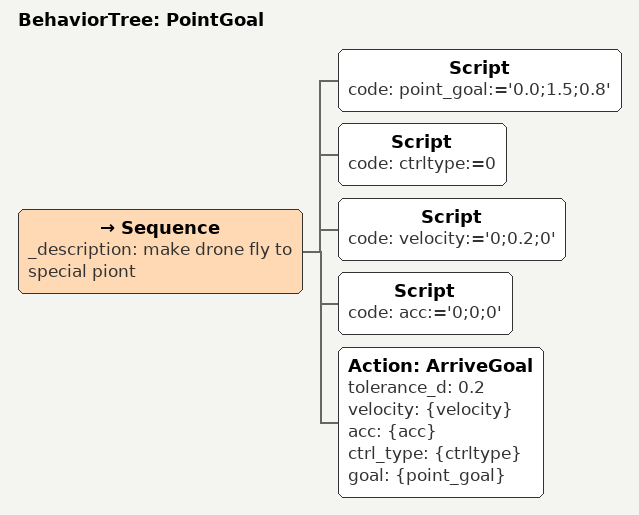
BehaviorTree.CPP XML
<?xml version="1.0" encoding="UTF-8"?>
<root BTCPP_format="4">
  <BehaviorTree ID="PointGoal">
    <Sequence _description="make drone fly to special piont">
      <Script code=" point_goal:='0.0;1.5;0.8' "/>
      <Script code=" ctrltype:=0 " />
      <Script code=" velocity:='0;0.2;0' " />
      <Script code=" acc:='0;0;0' " />
      <Action ID="ArriveGoal" tolerance_d="0.2"
                  velocity="{velocity}"
                  acc="{acc}"
                  ctrl_type="{ctrltype}"
                  goal="{point_goal}"/>
    </Sequence>
  </BehaviorTree>

</root>
